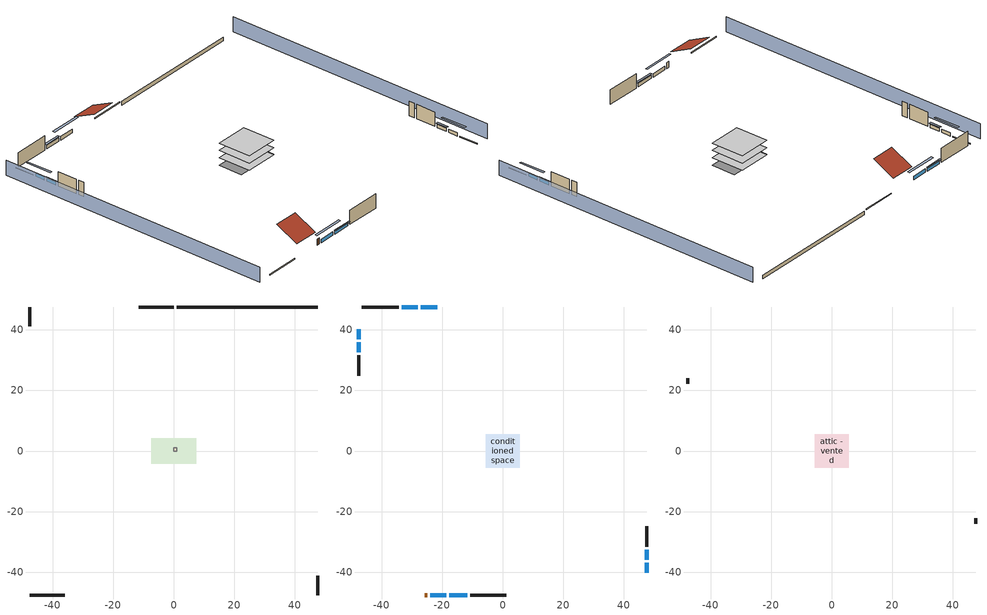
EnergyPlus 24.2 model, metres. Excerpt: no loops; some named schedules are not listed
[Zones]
central ac and furnace airloop ret air zone
 floor adiabatic (AdiabaticConst): 0,0 0,1 1,1 1,0 z0
 wall adiabatic (AdiabaticConst): 0,1 0,0 1,0 1,1 0,1 z0:1
 ceiling adiabatic (AdiabaticConst): 1,0 1,1 0,1 0,0 z1
crawlspace - vented
 floor foundation (Slab1 construction): -7.48,-4.16 -7.48,4.16 7.48,4.16 7.48,-4.16 z-0.91
 wall outside (RimJoist1 construction): 0.04,47.51 -11.48,47.51 z0.3:0.61
 wall outside (RimJoist2 construction): 47.51,-47.51 47.51,-41.11 z0.3:0.61
 wall outside (RimJoist3 construction): -47.51,-47.51 -35.99,-47.51 z0.3:0.61
 wall outside (RimJoist4 construction): -47.51,47.51 -47.51,41.11 z0.3:0.61
 wall foundation (FoundationWall1 construction): 47.51,47.51 0.97,47.51 z-0.91:0.3
conditioned space
 floor to crawlspace - vented (Floor1 construction): -5.58,-5.58 -5.58,5.58 5.58,5.58 5.58,-5.58 z0.3
 floor adiabatic (AdiabaticFloorConstruction): -5.58,-5.58 -5.58,5.58 5.58,5.58 5.58,-5.58 z2.74
 wall outside (AdiabaticWallConstruction 1): -25.79,-47.51 -24.88,-47.51 z0.3:2.34
 wall outside (AdiabaticWallConstruction): -21.68,47.51 -27.07,47.51 / -28,47.51 -33.38,47.51 z0.3:1.52; 47.51,-40.18 47.51,-36.85 / 47.51,-35.93 47.51,-32.6 / -47.51,40.18 -47.51,36.85 / -47.51,35.93 -47.51,32.6 z0.3:1.4; -23.95,-47.51 -18.63,-47.51 z0.3:1.49; -17.7,-47.51 -11.66,-47.51 z0.3:1.43
 wall outside (Wall1 construction): -34.31,47.51 -46.58,47.51 z0.3:5.18
 wall outside (Wall2 construction): 47.51,-31.67 47.51,-24.85 z0.3:5.18
 wall outside (Wall3 construction): -10.73,-47.51 1.16,-47.51 z0.3:5.18
 wall outside (Wall4 construction): -47.51,31.67 -47.51,24.85 z0.3:5.18
 window (WindowConstruction): -21.68,47.51 -27.07,47.51 z0.3:1.52
 window (WindowConstruction 1): -28,47.51 -33.38,47.51 z0.3:1.52
 window (WindowConstruction 2): 47.51,-40.18 47.51,-36.85 z0.3:1.4
 window (WindowConstruction 3): 47.51,-35.92 47.51,-32.6 z0.3:1.4
 window (WindowConstruction 4): -23.95,-47.51 -18.63,-47.51 z0.3:1.49
 window (WindowConstruction 5): -17.7,-47.51 -11.66,-47.51 z0.3:1.43
 window (WindowConstruction 6): -47.51,40.18 -47.51,36.85 z0.3:1.4
 window (WindowConstruction 7): -47.51,35.92 -47.51,32.6 z0.3:1.4
 door (Door): -25.79,-47.51 -24.88,-47.51 z0.3:2.34
 ceiling adiabatic (AdiabaticFloorConstruction): 5.58,-5.58 5.58,5.58 -5.58,5.58 -5.58,-5.58 z2.74
attic - vented
 floor to conditioned space (Floor2 construction Reversed): -5.58,-5.58 -5.58,5.58 5.58,5.58 5.58,-5.58 z5.18
 wall outside (Wall5 construction): 47.51,-23.92 47.51,-22.15 z0.3:5.18
 wall outside (Wall6 construction): -47.51,23.92 -47.51,22.15 z0.3:5.18
 roof outside (Roof1 construction): -20.75,47.51,5.18 -20.75,40.05,8.91 -12.41,40.05,8.91 -12.41,47.51,5.18
 roof outside (Roof2 construction): -26.72,-47.51,5.18 -26.72,-40.05,8.91 -35.06,-40.05,8.91 -35.06,-47.51,5.18
shading: -52.08,47.51 -52.08,-47.51 / 52.08,-47.51 52.08,47.51 z0:5.18; -29.81,47.51 -18.94,47.51 -18.94,48.12 -29.81,48.12 z4.27; -33.69,47.51 -27.69,47.51 -27.69,48.12 -33.69,48.12 z1.83; 47.51,-34.11 47.51,-42.92 48.12,-42.92 48.12,-34.11 z4.15; 47.51,-32.29 47.51,-36.23 48.12,-36.23 48.12,-32.29 z1.71; -15.88,-47.51 -26.69,-47.51 -26.69,-48.12 -15.88,-48.12 z4.24; -11.36,-47.51 -18,-47.51 -18,-48.12 -11.36,-48.12 z1.74; -47.51,34.11 -47.51,42.92 -48.12,42.92 -48.12,34.11 z4.15; -47.51,32.29 -47.51,36.23 -48.12,36.23 -48.12,32.29 z1.71
[Building]
Building 1: Terrain=Suburbs
[Site:Location]
Portland Intl Arpt_OR: Latitude {deg}=45.59; Longitude {deg}=-122.6; Time Zone {hr}=-8; Elevation {m}=33; Keep Site Location Information=Yes
[Site:GroundTemperature:Shallow]
10.2558, 8.96328, 8.85977, 9.47314, 11.9355, 14.3863, 16.5111, 17.8571, 17.9714, 16.8767, 14.8061, 12.4304
[Site:WaterMainsTemperature]
Calculation Method=Schedule; Temperature Schedule=mains temperature schedule
[Material] Roughness=Rough; Thermal Absorptance=0.9
Name | Thickness {m} | Conductivity {W/m-K} | Density {kg/m3} | Specific Heat {J/kg-K} | Solar Absorptance | Visible Absorptance
ceiling loosefill ins | 0.169333 | 0.0480833 | 16.02 | 1046.75 | 0.7 | 0.7
ceiling stud and cavity | 0.1397 | 0.0824711 | 65.682 | 1177.47 | 0.7 | 0.7
concrete 8.0 in. | 0.2032 | 1.803125 | 2242.8 | 837.4 | 0.7 | 0.7
door material | 0.04445 | 0.0612267 | 512.64 | 1214.23 | 0.7 | 0.7
floor covering | 0.0127 | 0.0433444 | 54.468 | 1339.84 | 0.6 | 0.6
floor rigid ins; wall rigid ins | 0.512978 | 0.029427 | 32.04 | 1214.23 | 0.7 | 0.7
floor stud and cavity | 0.1397 | 0.923637 | 92.3553 | 1139.71 | 0.7 | 0.7
floor stud and cavity 1 | 0.1397 | 1.75129 | 37.0049 | 1207.88 | 0.7 | 0.7
furniture material conditioned space 1 | 0.1524 | 0.115458 | 640.8 | 1214.23 | 0.6 | 0.6
gypsum board | 0.0127 | 0.160291 | 801 | 837.4 | 0.6 | 0.6
osb sheathing 0.5 in. | 0.0127 | 0.115458 | 512.64 | 1214.23 | 0.6 | 0.6
osb sheathing 0.5 in. 1 | 0.0127 | 0.115458 | 512.64 | 1214.23 | 0.7 | 0.7
osb sheathing 0.75 in. | 0.01905 | 0.115458 | 512.64 | 1214.23 | 0.7 | 0.7
rim joist stud and cavity | 0.0508 | 0.178688 | 50.32683 | 1063.81 | 0.6 | 0.6
roof rigid ins | 0.00329814 | 0.029427 | 32.04 | 1214.23 | 0.7 | 0.7
slate or tile shingles | 0.01905 | 0.840978 | 1899.972 | 799.717 | 0.75 | 0.75
soil 0.5 in. | 0.0127 | 1.3848 | 1842.3 | 418.7 | 0.7 | 0.7
wall stud and cavity | 0.1397 | 0.550994 | 139.0536 | 1170.24 | 0.7 | 0.7
wall stud and cavity 1 | 0.1397 | 0.727959 | 139.0536 | 1170.24 | 0.6 | 0.6
wall stud and cavity 2 | 0.0889 | 0.380278 | 52.3479 | 1209.89 | 0.7 | 0.7
wall stud and cavity 3 | 0.0889 | 0.391764 | 83.0341 | 1211.67 | 0.7 | 0.7
wood siding | 0.0254 | 0.102417 | 544.68 | 1172.36 | 0.85 | 0.85
wood siding 1; wood siding 2 | 0.0254 | 0.102417 | 544.68 | 1172.36 | 0.7 | 0.7
[Material:NoMass]
Adiabatic: Roughness=Rough; Thermal Resistance {m2-K/W}=176.1; Thermal Absorptance=0.9; Solar Absorptance=0.7; Visible Absorptance=0.7
[WindowMaterial:SimpleGlazingSystem]
WindowMaterial: U-Factor {W/m2-K}=4.76952; Solar Heat Gain Coefficient=0.63
[Construction]
AdiabaticConst: Adiabatic
AdiabaticFloorConstruction: floor stud and cavity 1, floor rigid ins, osb sheathing 0.75 in., floor covering
AdiabaticWallConstruction: wood siding 1, wall rigid ins, wall stud and cavity 2, gypsum board
AdiabaticWallConstruction 1: wood siding 2, wall rigid ins, wall stud and cavity 2, gypsum board
Door: door material
Floor1 construction: floor stud and cavity, osb sheathing 0.75 in., floor covering
Floor2 construction Reversed: gypsum board, ceiling stud and cavity, ceiling loosefill ins
FoundationWall1 construction: concrete 8.0 in.
furniture construction conditioned space 1: furniture material conditioned space 1
PartitionWallConstruction: gypsum board, wall stud and cavity 3, gypsum board
RimJoist1 construction; RimJoist2 construction; RimJoist3 construction; RimJoist4 construction: wood siding, rim joist stud and cavity
Roof1 construction; Roof2 construction: slate or tile shingles, roof rigid ins, osb sheathing 0.5 in.
Slab1 construction: soil 0.5 in.
Wall1 construction; Wall2 construction; Wall3 construction; Wall4 construction: wood siding, osb sheathing 0.5 in. 1, wall stud and cavity, gypsum board
Wall5 construction; Wall6 construction: wood siding, osb sheathing 0.5 in. 1, wall stud and cavity 1
WindowConstruction; WindowConstruction 1; WindowConstruction 2; WindowConstruction 3; WindowConstruction 4; WindowConstruction 5; WindowConstruction 6; WindowConstruction 7: WindowMaterial
[Zone] Multiplier=1
Name | Volume {m3} | Part of Total Floor Area
attic - vented | 103.414 | Yes
central ac and furnace airloop ret air zone | 1 | No
conditioned space | 606.66 | Yes
crawlspace - vented | 151.665 | Yes
[Space]
Name | Zone | Volume {m3} | Space Type
attic - vented 1 | attic - vented | 103.414
central ac and furnace airloop ret air space | central ac and furnace airloop ret air zone |  | Plenum Space Type
conditioned space 1 | conditioned space | 606.66
crawlspace - vented 1 | crawlspace - vented | 151.665
[ZoneInfiltration:EffectiveLeakageArea]
infil attic - vented 1: Zone or Space=attic - vented 1; Schedule=Always On Discrete; Effective Air Leakage Area {cm2}=4146.16; Stack Coefficient=0.000173426; Wind Coefficient=4.33595e-05
[ZoneMixing] Schedule=Always On Continuous; Design Flow Rate Calculation Method=Flow/Zone; Design Flow Rate {m3/s}=0
Name | Zone or Space | Source Zone or Space
whole house fan mix | attic - vented | conditioned space
central ac and furnace airloop_0 ZoneMixDZToCond mix | conditioned space | crawlspace - vented
central ac and furnace airloop_0 ZoneMixCondToDZ mix | crawlspace - vented | conditioned space
[SpaceList]
Plenum Space Type: central ac and furnace airloop ret air space
[OtherEquipment] Design Level Calculation Method=EquipmentLevel
Name | Fuel Type | Zone or ZoneList or Space or SpaceList | Schedule | Design Level {W} | Fraction Latent | Fraction Radiant | Fraction Lost
central ac and furnace airloop_0 RetCondToRP; central ac and furnace airloop_0 RetSensLkToRP | None | central ac and furnace airloop ret air space | Always On Discrete | 0 | 0 | 0 | 0
central ac and furnace airloop_0 RetLatLkToRP | None | central ac and furnace airloop ret air space | Always On Discrete | 0 | 1 | 0 | 0
central ac and furnace airloop_0 SupCondToLv; central ac and furnace airloop_0 SupSensLkToCond; mech vent house fan sensible load; water heater sens | None | conditioned space 1 | Always On Discrete | 0 | 0 | 0 | 0
central ac and furnace airloop_0 SupLatLkToCond; mech vent house fan latent load; water heater lat | None | conditioned space 1 | Always On Discrete | 0 | 1 | 0 | 0
clothes dryer 1 | Electricity | conditioned space 1 | clothes_dryer | 0 | 0.015 | 0.081 | 0.85
cooking range 1 | Electricity | conditioned space 1 | cooking_range | 0 | 0.08 | 0.432 | 0.2
general water use latent | None | conditioned space 1 | general water use schedule | 44.1266 | 1 | 0 | 0
general water use sensible | None | conditioned space 1 | general water use schedule | -43.4886 | 0 | 0.6 | 0
misc lighting | NaturalGas | conditioned space 1 | misc lighting schedule | 127.587 | 0 | 0 | 1
water heater energy adjustment1 | Electricity | conditioned space 1 | Always On Discrete | 0.01 | 0 | 0 | 1
central ac and furnace airloop_0 RetCondToDZ; central ac and furnace airloop_0 SupCondToDZ; central ac and furnace airloop_0 SupSensLkToDZ | None | crawlspace - vented 1 | Always On Discrete | 0 | 0 | 0 | 0
central ac and furnace airloop_0 SupLatLkToDZ | None | crawlspace - vented 1 | Always On Discrete | 0 | 1 | 0 | 0
[SurfaceProperty:IncidentSolarMultiplier] Incident Solar Multiplier=1; Incident Solar Multiplier Schedule=trans schedule winter=0.85 summer=0.7
Window1; Window2; Window3; Window4; Window5; Window6; Window7; Window8
[InternalMass] Zone or ZoneList=conditioned space; Space or SpaceList=conditioned space 1
Name | Construction | Surface Area {m2}
furniture mass conditioned space 1 | furniture construction conditioned space 1 | 99.51774
partition wall mass | PartitionWallConstruction | 248.794
[Lights]
interior lighting: Zone or ZoneList or Space or SpaceList=conditioned space 1; Schedule=lighting_interior; Design Level Calculation Method=LightingLevel; Lighting Level {W}=292.992; Return Air Fraction=0; Fraction Radiant=0.6; Fraction Visible=0.2; Fraction Replaceable=1
[People]
occupants: Zone or ZoneList or Space or SpaceList=conditioned space 1; Number of People Schedule=occupants; Number of People Calculation Method=People; Number of People=2; Fraction Radiant=0.314171; Sensible Heat Fraction=0.56303; Activity Level Schedule=occupants activity schedule; Carbon Dioxide Generation Rate {m3/s-W}=0; Enable ASHRAE 55 Comfort Warnings=No; Mean Radiant Temperature Calculation Type=EnclosureAveraged
[ElectricEquipment] Zone or ZoneList or Space or SpaceList=conditioned space 1; Design Level Calculation Method=EquipmentLevel
Name | Schedule | Design Level {W} | Fraction Latent | Fraction Radiant | Fraction Lost
ceiling fan | ceiling_fan | 19.6392 | 0 | 0.558 | 0
clothes dryer | clothes_dryer | 1992.77 | 0.015 | 0.081 | 0.85
clothes washer | clothes_washer | 315.707 | 0.03 | 0.162 | 0.7
cooking range | cooking_range | 1553.97 | 0.08 | 0.432 | 0.2
dishwasher | dishwasher | 362.583 | 0.3 | 0.18 | 0.4
fridge | fridge schedule | 49.4292 | 0 | 0.6 | 0
fridge 1 | fridge schedule 1 | 80.4475 | 0 | 0.6 | 0
mech vent bath fan 0 | mech vent bath fan 0 schedule | 30 | 0 | 0 | 1
mech vent house fan | mech vent house fan schedule | 0 | 0 | 0 | 1
mech vent house fan cfis | mech vent house fan cfis schedule | 0 | 0 | 0 | 0
mech vent range fan 0 | mech vent range fan 0 schedule | 30 | 0 | 0 | 1
misc permanent spa heater | misc permanent spa heater schedule | 390.383 | 0 | 0 | 1
misc permanent spa pump | misc permanent spa pump schedule | 408.245 | 0 | 0 | 1
misc plug loads | plug_loads_other | 369.466 | 0.021 | 0.558 | 0.049
misc tv | plug_loads_tv | 397.132 | 0 | 0.6 | 0
whole house fan | Always On Discrete | 0 | 0 | 0 | 1
[ZoneInfiltration:DesignFlowRate] Schedule=Always On Discrete
Name | Zone or ZoneList or Space or SpaceList | Design Flow Rate Calculation Method | Design Flow Rate {m3/s} | Air Changes per Hour {1/hr} | Constant Term Coefficient | Temperature Term Coefficient | Velocity Term Coefficient | Velocity Squared Term Coefficient
infil flow; natural vent flow; whole house fan flow | conditioned space 1 | Flow/Zone | 0
crawlspace_vented 1 duct leakage imbalance infil flow | crawlspace - vented 1 | Flow/Zone | 0
infil crawlspace - vented 1 | crawlspace - vented 1 | AirChanges/Hour |  | 2.6013 | 1 | 0 | 0 | 0
[SurfaceProperty:ExposedFoundationPerimeter]
Slab1: Exposed Perimeter Calculation Method=TotalExposedPerimeter; Total Exposed Perimeter {m}=46.54296
[AvailabilityManager:Scheduled]
central ac and furnace airloop Availability Manager: Schedule=Always On Discrete
[AirLoopHVAC:ReturnPlenum]
Air Loop HVAC Return Plenum 1: Zone=central ac and furnace airloop ret air zone
[WaterUse:Equipment]
dishwasher: Peak Flow Rate {m3/s}=5.92398e-06; Flow Rate Fraction Schedule=hot_water_dishwasher
[Foundation:Kiva]
Foundation Kiva 1: Initial Indoor Air Temperature {C}=8.24991; Wall Height Above Grade {m}=0.3048; Wall Depth Below Slab {m}=0.2032
[Foundation:Kiva:Settings]
Soil Conductivity {W/m-K}=1.3848; Soil Density {kg/m3}=1842.3; Soil Specific Heat {J/kg-K}=418.7; Ground Solar Absorptivity=0.9; Ground Thermal Absorptivity=0.9; Ground Surface Roughness {m}=0.03; Far-Field Width {m}=40; Deep-Ground Boundary Condition=ZeroFlux; Deep-Ground Depth {m}=40; Minimum Cell Dimension {m}=0.2; Maximum Cell Growth Coefficient=3; Simulation Timestep=Timestep
[Exterior:Lights]
exterior lighting: Schedule=exterior lighting schedule; Design Level {W}=8.97151
[EnergyManagementSystem:GlobalVariable]
central_ac_and_furnace_airloop_0_DuctImbalLkExhFanEquivCond
central_ac_and_furnace_airloop_0_DuctImbalLkExhFanEquivDZ
central_ac_and_furnace_airloop_0_DuctImbalLkSupFanEquivCond
central_ac_and_furnace_airloop_0_DuctImbalLkSupFanEquivDZ
central_ac_and_furnace_airloop_0_DZ_T
central_ac_and_furnace_airloop_0_DZ_W
central_ac_and_furnace_airloop_0_RetCondToDZ
central_ac_and_furnace_airloop_0_RetCondToRP
central_ac_and_furnace_airloop_0_RetLatLkToRP
central_ac_and_furnace_airloop_0_RetSensLkToRP
central_ac_and_furnace_airloop_0_SupCondToDZ
central_ac_and_furnace_airloop_0_SupCondToLv
central_ac_and_furnace_airloop_0_SupLatLkToCond
central_ac_and_furnace_airloop_0_SupLatLkToDZ
central_ac_and_furnace_airloop_0_SupSensLkToCond
central_ac_and_furnace_airloop_0_SupSensLkToDZ
central_ac_and_furnace_airloop_0_ZoneMixCondToDZ
central_ac_and_furnace_airloop_0_ZoneMixDZToCond
central_ac_and_furnace_airloop_AH_MFR
central_ac_and_furnace_airloop_AH_Tout
central_ac_and_furnace_airloop_AH_VFR
central_ac_and_furnace_airloop_AH_Wout
central_ac_and_furnace_airloop_Fan_RTF
central_ac_and_furnace_airloop_RA_T
central_ac_and_furnace_airloop_Ra_W
infil_program_Qfan
infil_program_Qinf
natural_vent_program_Qnv
natural_vent_program_Qwhf
[EnergyManagementSystem:Sensor]
Name | Output:Variable or Output:Meter Index Key | Output:Variable or Output:Meter
airflow_gain | infil flow | Infiltration Sensible Heat Gain Energy
airflow_gain_1 | natural vent flow | Infiltration Sensible Heat Gain Energy
airflow_gain_2 | whole house fan flow | Infiltration Sensible Heat Gain Energy
airflow_loss | infil flow | Infiltration Sensible Heat Loss Energy
airflow_loss_1 | natural vent flow | Infiltration Sensible Heat Loss Energy
airflow_loss_2 | whole house fan flow | Infiltration Sensible Heat Loss Energy
central_ac_and_furnace_airloop_0_DZ_T_s | crawlspace - vented | Zone Air Temperature
central_ac_and_furnace_airloop_0_DZ_W_s | crawlspace - vented | Zone Mean Air Humidity Ratio
central_ac_and_furnace_airloop_AH_MFR_s | Node 6 | System Node Mass Flow Rate
central_ac_and_furnace_airloop_AH_Tout_s | Node 6 | System Node Temperature
central_ac_and_furnace_airloop_AH_VFR_s | Node 6 | System Node Current Density Volume Flow Rate
central_ac_and_furnace_airloop_AH_Wout_s | Node 6 | System Node Humidity Ratio
central_ac_and_furnace_airloop_RA_T_s | Node 9 | System Node Temperature
central_ac_and_furnace_airloop_Ra_W_s | Node 9 | System Node Humidity Ratio
clg_load_cond |  | Cooling:EnergyTransfer:Zone:CONDITIONED SPACE
clg_load_duct |  | Cooling:EnergyTransfer:Zone:CENTRAL AC AND FURNACE AIRLOOP RET AIR ZONE
clg_sp_s; clg_sp_s_1 | cooling setpoint | Schedule Value
clothes_dryer_exhaust_0_sch_s | clothes_dryer | Schedule Value
cool_season | cooling season schedule | Schedule Value
ducts_conv | central ac and furnace airloop_0 RetCondToRP | Other Equipment Convective Heating Energy
ducts_conv_1 | central ac and furnace airloop_0 RetLatLkToRP | Other Equipment Convective Heating Energy
ducts_conv_2 | central ac and furnace airloop_0 RetSensLkToRP | Other Equipment Convective Heating Energy
ducts_conv_3 | central ac and furnace airloop_0 SupCondToLv | Other Equipment Convective Heating Energy
ducts_conv_4 | central ac and furnace airloop_0 SupLatLkToCond | Other Equipment Convective Heating Energy
ducts_conv_5 | central ac and furnace airloop_0 SupSensLkToCond | Other Equipment Convective Heating Energy
ducts_rad | central ac and furnace airloop_0 RetCondToRP | Other Equipment Radiant Heating Energy
ducts_rad_1 | central ac and furnace airloop_0 RetLatLkToRP | Other Equipment Radiant Heating Energy
ducts_rad_2 | central ac and furnace airloop_0 RetSensLkToRP | Other Equipment Radiant Heating Energy
ducts_rad_3 | central ac and furnace airloop_0 SupCondToLv | Other Equipment Radiant Heating Energy
ducts_rad_4 | central ac and furnace airloop_0 SupLatLkToCond | Other Equipment Radiant Heating Energy
ducts_rad_5 | central ac and furnace airloop_0 SupSensLkToCond | Other Equipment Radiant Heating Energy
htg_load_cond |  | Heating:EnergyTransfer:Zone:CONDITIONED SPACE
htg_load_duct |  | Heating:EnergyTransfer:Zone:CENTRAL AC AND FURNACE AIRLOOP RET AIR ZONE
htg_sp_s; htg_sp_s_1 | heating setpoint | Schedule Value
ig_ee_conv | ceiling fan | Electric Equipment Convective Heating Energy
ig_ee_conv_1 | clothes dryer | Electric Equipment Convective Heating Energy
ig_ee_conv_10 | misc tv | Electric Equipment Convective Heating Energy
ig_ee_conv_11 | whole house fan | Electric Equipment Convective Heating Energy
ig_ee_conv_3 | cooking range | Electric Equipment Convective Heating Energy
ig_ee_conv_4 | dishwasher | Electric Equipment Convective Heating Energy
ig_ee_conv_5 | fridge | Electric Equipment Convective Heating Energy
ig_ee_conv_6 | fridge 1 | Electric Equipment Convective Heating Energy
ig_ee_conv_7 | misc permanent spa heater | Electric Equipment Convective Heating Energy
ig_ee_conv_8 | misc permanent spa pump | Electric Equipment Convective Heating Energy
ig_ee_conv_9 | misc plug loads | Electric Equipment Convective Heating Energy
ig_ee_rad | ceiling fan | Electric Equipment Radiant Heating Energy
ig_ee_rad_1 | clothes dryer | Electric Equipment Radiant Heating Energy
ig_ee_rad_10 | misc tv | Electric Equipment Radiant Heating Energy
ig_ee_rad_11 | whole house fan | Electric Equipment Radiant Heating Energy
ig_ee_rad_3 | cooking range | Electric Equipment Radiant Heating Energy
ig_ee_rad_4 | dishwasher | Electric Equipment Radiant Heating Energy
ig_ee_rad_5 | fridge | Electric Equipment Radiant Heating Energy
ig_ee_rad_6 | fridge 1 | Electric Equipment Radiant Heating Energy
ig_ee_rad_7 | misc permanent spa heater | Electric Equipment Radiant Heating Energy
ig_ee_rad_8 | misc permanent spa pump | Electric Equipment Radiant Heating Energy
ig_ee_rad_9 | misc plug loads | Electric Equipment Radiant Heating Energy
ig_lgt_conv | interior lighting | Lights Convective Heating Energy
ig_lgt_rad | interior lighting | Lights Radiant Heating Energy
ig_lgt_vis | interior lighting | Lights Visible Radiation Heating Energy
ig_oe_conv | clothes dryer 1 | Other Equipment Convective Heating Energy
ig_oe_conv_1 | cooking range 1 | Other Equipment Convective Heating Energy
ig_oe_conv_2 | general water use latent | Other Equipment Convective Heating Energy
ig_oe_conv_3 | general water use sensible | Other Equipment Convective Heating Energy
ig_oe_conv_4 | misc lighting | Other Equipment Convective Heating Energy
ig_oe_conv_5 | water heater energy adjustment1 | Other Equipment Convective Heating Energy
ig_oe_conv_6 | water heater lat | Other Equipment Convective Heating Energy
ig_oe_conv_7 | water heater sens | Other Equipment Convective Heating Energy
ig_oe_rad | clothes dryer 1 | Other Equipment Radiant Heating Energy
ig_oe_rad_1 | cooking range 1 | Other Equipment Radiant Heating Energy
ig_oe_rad_2 | general water use latent | Other Equipment Radiant Heating Energy
ig_oe_rad_3 | general water use sensible | Other Equipment Radiant Heating Energy
ig_oe_rad_4 | misc lighting | Other Equipment Radiant Heating Energy
ig_oe_rad_5 | water heater energy adjustment1 | Other Equipment Radiant Heating Energy
ig_oe_rad_6 | water heater lat | Other Equipment Radiant Heating Energy
ig_oe_rad_7 | water heater sens | Other Equipment Radiant Heating Energy
ig_ppl_conv | occupants | People Convective Heating Energy
ig_ppl_rad | occupants | People Radiant Heating Energy
im_conv | furniture mass conditioned space 1 | Surface Inside Face Convection Heat Gain Energy
im_conv_1 | partition wall mass | Surface Inside Face Convection Heat Gain Energy
im_ig | furniture mass conditioned space 1 | Surface Inside Face Internal Gains Radiation Heat Gain Energy
im_ig_1 | partition wall mass | Surface Inside Face Internal Gains Radiation Heat Gain Energy
im_lgt | furniture mass conditioned space 1 | Surface Inside Face Lights Radiation Heat Gain Energy
im_lgt_1 | partition wall mass | Surface Inside Face Lights Radiation Heat Gain Energy
im_sol | furniture mass conditioned space 1 | Surface Inside Face Solar Radiation Heat Gain Energy
im_sol_1 | partition wall mass | Surface Inside Face Solar Radiation Heat Gain Energy
im_surf | furniture mass conditioned space 1 | Surface Inside Face Net Surface Thermal Radiation Heat Gain Energy
im_surf_1 | partition wall mass | Surface Inside Face Net Surface Thermal Radiation Heat Gain Energy
mech_vent_bath_fan_0_sch_s | mech vent bath fan 0 schedule | Schedule Value
mech_vent_range_fan_0_sch_s | mech vent range fan 0 schedule | Schedule Value
mv_conv | mech vent bath fan 0 | Electric Equipment Convective Heating Energy
mv_conv_1 | mech vent house fan | Electric Equipment Convective Heating Energy
mv_conv_2 | mech vent house fan cfis | Electric Equipment Convective Heating Energy
mv_conv_3 | mech vent range fan 0 | Electric Equipment Convective Heating Energy
mv_conv_4 | mech vent house fan latent load | Other Equipment Convective Heating Energy
mv_conv_5 | mech vent house fan sensible load | Other Equipment Convective Heating Energy
mv_rad | mech vent bath fan 0 | Electric Equipment Radiant Heating Energy
mv_rad_1 | mech vent house fan | Electric Equipment Radiant Heating Energy
mv_rad_2 | mech vent house fan cfis | Electric Equipment Radiant Heating Energy
mv_rad_3 | mech vent range fan 0 | Electric Equipment Radiant Heating Energy
mv_rad_4 | mech vent house fan latent load | Other Equipment Radiant Heating Energy
mv_rad_5 | mech vent house fan sensible load | Other Equipment Radiant Heating Energy
natural_vent_s | natural vent schedule | Schedule Value
out_pb_s |  | Site Outdoor Air Barometric Pressure
out_wt_s |  | Site Outdoor Air Humidity Ratio
site_vw_s |  | Site Wind Speed
ss_back_out | Window1 | Surface Window Shortwave from Zone Back Out Window Heat Transfer Rate
